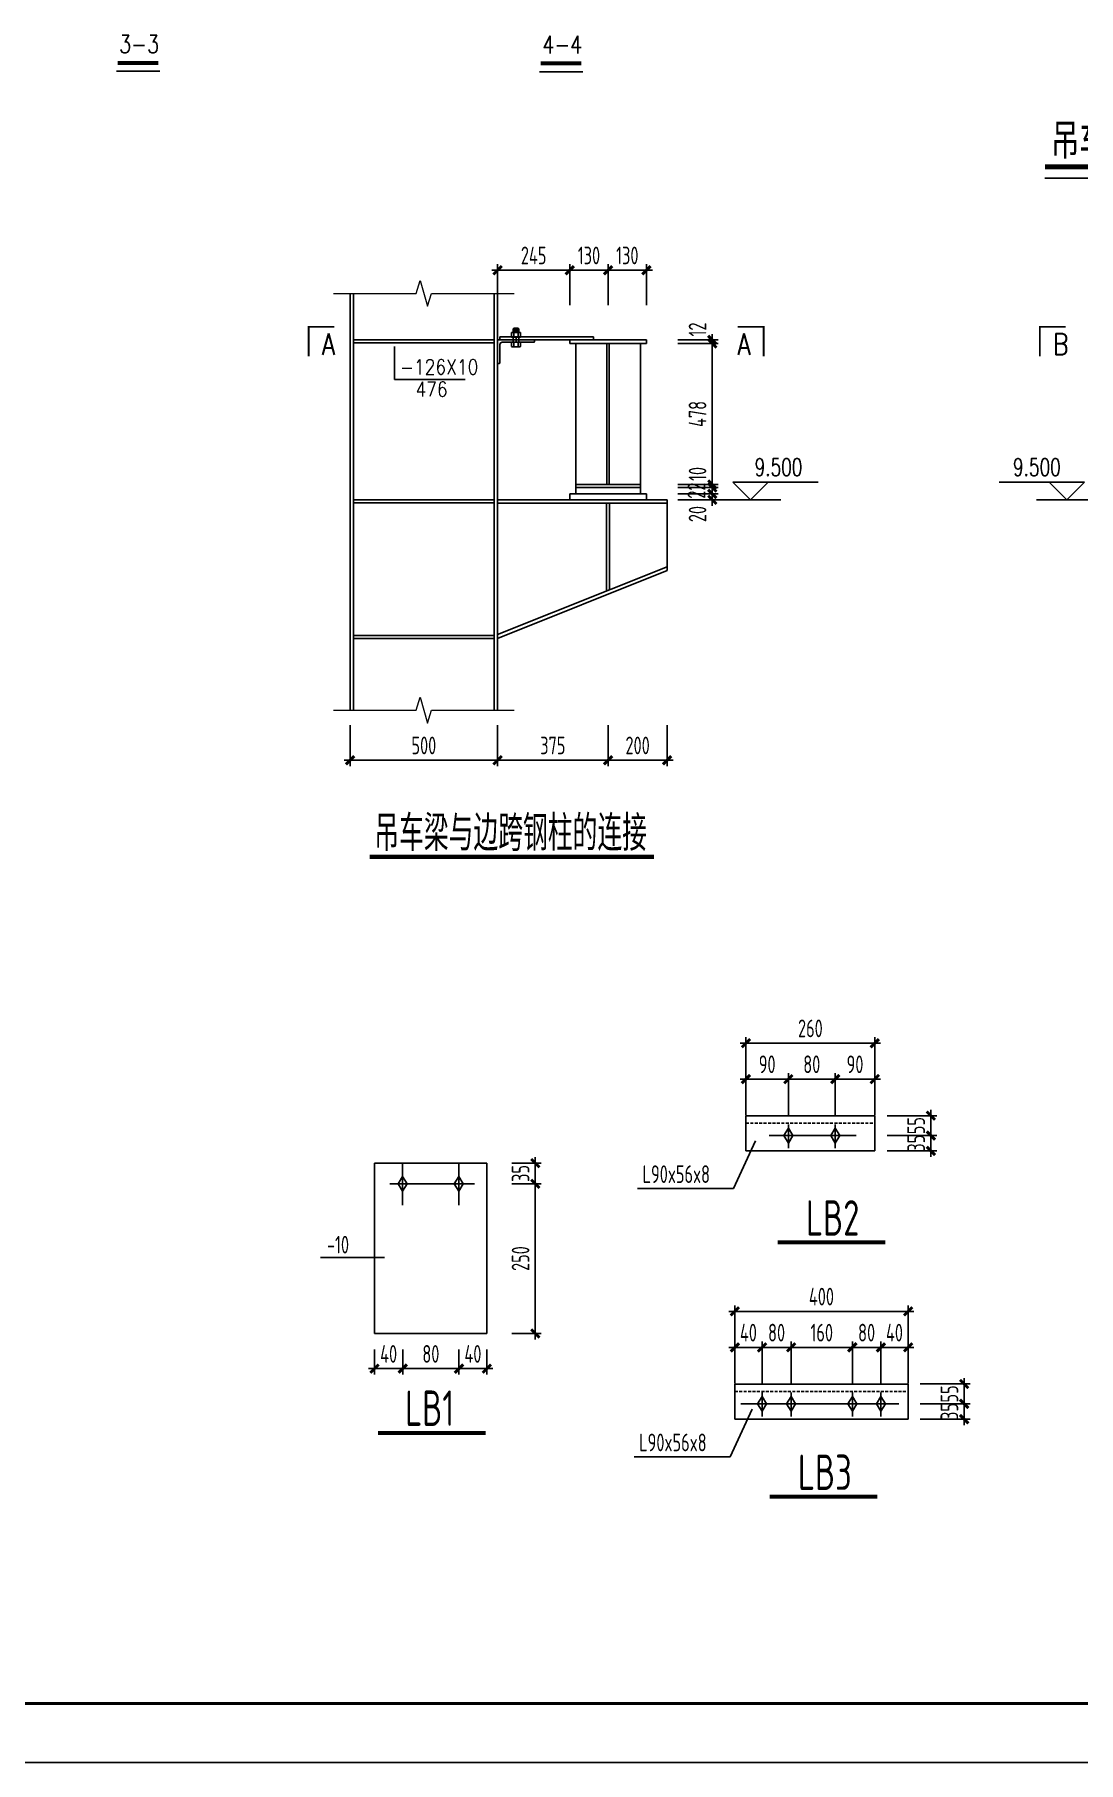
# Model space of a CAD drawing. Extents: x -1389621 to 57380, y -92505 to 283644.
# Drawn here: x -303684 to -285983, y -5907 to 23394 of the extents above; entities that cross this region are included whole.
import ezdxf
from ezdxf.enums import TextEntityAlignment as Align

# ---------------------------------------------------------------- set-up
doc = ezdxf.new("R2010")
doc.units = 0
doc.header["$LTSCALE"] = 100
doc.header["$MEASUREMENT"] = 0
doc.linetypes.add('CENTER', pattern=[50.8, 31.75, -6.35, 6.35, -6.35])
doc.linetypes.add('DASHED', pattern=[0.75, 0.5, -0.25])
doc.layers.get('0').update_dxf_attribs({"linetype": 'CONTINUOUS'})
doc.layers.get('Defpoints').update_dxf_attribs({"linetype": 'CONTINUOUS'})
for name, color, linetype in [('10', 7, 'CONTINUOUS'), ('20', 2, 'CONTINUOUS'), ('AXIS', 3, 'CONTINUOUS'), ('BORDER', 7, 'CONTINUOUS'), ('C', 6, 'CENTER'), ('D', 2, 'CONTINUOUS'), ('DIM', 3, 'CONTINUOUS'), ('DIM_ELEV', 3, 'CONTINUOUS'), ('DIM_SYMB', 3, 'CONTINUOUS'), ('G', 1, 'CONTINUOUS'), ('L', 7, 'CONTINUOUS'), ('M_Prof', 2, 'CONTINUOUS'), ('TC', 151, 'CONTINUOUS'), ('钢板标注', 253, 'CONTINUOUS')]:
    doc.layers.add(name, color=color, linetype=linetype)
doc.layers.add('PUB_TEXT', color=7, linetype='CONTINUOUS', lineweight=15)
doc.layers.add('THIN', color=7, linetype='CONTINUOUS', lineweight=0)
doc.styles.add('_HZTXT', font='txt.shx', dxfattribs={"width": 0.7, "bigfont": 'HZTXT.shx'})
doc.styles.add('_TCH_DIM', font='SIMPLEX', dxfattribs={"bigfont": 'GBCBIG'})
doc.styles.add('DIM_FONT', font='SIMPLEX', dxfattribs={"width": 0.7, "bigfont": 'GBCBIG'})
doc.styles.add('HZJ', font='simplex.shx', dxfattribs={"width": 0.7, "bigfont": 'fjktxt.shx'})
doc.styles.get("Standard").update_dxf_attribs({"font": 'txt', "height": 3, "bigfont": 'hztxt'})
doc.styles.add('TSSD_Dimension', font='tssdeng.shx', dxfattribs={"width": 0.7, "bigfont": 'hztxt.shx'})
doc.styles.add('TSSD_REIN', font='Tssdeng.shx', dxfattribs={"width": 0.7, "bigfont": 'hztxt.shx'})
doc.dimstyles.new('TSSD_100_100', dxfattribs={"dimtxt": 300, "dimasz": 100, "dimexe": 100, "dimexo": 250, "dimgap": 100, "dimtad": 1, "dimdec": 0, "dimzin": 0, "dimdsep": 46, "dimtxsty": 'TSSD_Dimension', "dimblk": 'ARCHTICK', "dimblk1": 'ARCHTICK', "dimblk2": 'ARCHTICK', "dimcen": 0, "dimdle": 100, "dimclrt": 7, "dimadec": 0, "dimazin": 0, "dimtfac": 1, "dimtdec": 0, "dimtix": 1, "dimtmove": 2, "dimatfit": 3, "dimfxl": 0, "dimtolj": 1, "dimtzin": 0, "dimarcsym": 0})

# ---------------------------------------------------------------- blocks, each defined once
blk = doc.blocks.new('_ArchTick')
at = {"color": 0, "linetype": 'ByBlock'}
blk.add_lwpolyline([(-0.71, -0.71, 0.5, 0.5, 0), (0.71, 0.71, 0.5, 0.5, 0)], format="xyseb", dxfattribs=at)
blk = doc.blocks.new('*D2345')
at = {"layer": 'Defpoints', "color": 0, "ltscale": 100}
for p in [(-298333, 11935), (-295833, 11935), (-295833, 11089)]:
    blk.add_point(p, dxfattribs=at)
at = {"layer": 'DIM', "color": 0, "lineweight": -2, "ltscale": 100}
for p, q in [((-298333, 11685), (-298333, 10989)), ((-295833, 11685), (-295833, 10989)), ((-298433, 11089), (-295733, 11089))]:
    blk.add_line(p, q, dxfattribs=at)
at = {"layer": 'DIM', "color": 0, "lineweight": -2, "ltscale": 100, "xscale": 100, "yscale": 100, "zscale": 100, "rotation": 180}
blk.add_blockref('_ArchTick', (-298333, 11089), dxfattribs=at)
at = {"layer": 'DIM', "color": 0, "lineweight": -2, "ltscale": 100, "xscale": 100, "yscale": 100, "zscale": 100}
blk.add_blockref('_ArchTick', (-295833, 11089), dxfattribs=at)
at = {"layer": 'DIM', "color": 7, "ltscale": 100, "insert": (-297083, 11339), "char_height": 300, "attachment_point": 5, "style": 'TSSD_Dimension'}
blk.add_mtext('\\A1;500', dxfattribs=at)
blk = doc.blocks.new('*D2346')
at = {"layer": 'Defpoints', "color": 0, "ltscale": 100}
for p in [(-293958, 11935), (-292958, 11935), (-292958, 11089)]:
    blk.add_point(p, dxfattribs=at)
at = {"layer": 'DIM', "color": 0, "lineweight": -2, "ltscale": 100}
for p, q in [((-293958, 11685), (-293958, 10989)), ((-292958, 11685), (-292958, 10989)), ((-294058, 11089), (-292858, 11089))]:
    blk.add_line(p, q, dxfattribs=at)
at = {"layer": 'DIM', "color": 0, "lineweight": -2, "ltscale": 100, "xscale": 100, "yscale": 100, "zscale": 100, "rotation": 180}
blk.add_blockref('_ArchTick', (-293958, 11089), dxfattribs=at)
at = {"layer": 'DIM', "color": 0, "lineweight": -2, "ltscale": 100, "xscale": 100, "yscale": 100, "zscale": 100}
blk.add_blockref('_ArchTick', (-292958, 11089), dxfattribs=at)
at = {"layer": 'DIM', "color": 7, "ltscale": 100, "insert": (-293458, 11339), "char_height": 300, "attachment_point": 5, "style": 'TSSD_Dimension'}
blk.add_mtext('\\A1;200', dxfattribs=at)
blk = doc.blocks.new('*D2347')
at = {"layer": 'Defpoints', "color": 0, "ltscale": 100}
for p in [(-295833, 11935), (-293958, 11935), (-293958, 11089)]:
    blk.add_point(p, dxfattribs=at)
at = {"layer": 'DIM', "color": 0, "lineweight": -2, "ltscale": 100}
for p, q in [((-295833, 11685), (-295833, 10989)), ((-293958, 11685), (-293958, 10989)), ((-295933, 11089), (-293858, 11089))]:
    blk.add_line(p, q, dxfattribs=at)
at = {"layer": 'DIM', "color": 0, "lineweight": -2, "ltscale": 100, "xscale": 100, "yscale": 100, "zscale": 100, "rotation": 180}
blk.add_blockref('_ArchTick', (-295833, 11089), dxfattribs=at)
at = {"layer": 'DIM', "color": 0, "lineweight": -2, "ltscale": 100, "xscale": 100, "yscale": 100, "zscale": 100}
blk.add_blockref('_ArchTick', (-293958, 11089), dxfattribs=at)
at = {"layer": 'DIM', "color": 7, "ltscale": 100, "insert": (-294896, 11339), "char_height": 300, "attachment_point": 5, "style": 'TSSD_Dimension'}
blk.add_mtext('\\A1;375', dxfattribs=at)
blk = doc.blocks.new('A$C14090232')
for p, q in [((8, 316), (0, 309)), ((0, 309), (0, 241)), ((144, 316), (8, 316)), ((38, 316), (38, 241)), ((113, 316), (113, 241)), ((144, 316), (151, 309)), ((151, 309), (151, 241)), ((151, 241), (0, 241)), ((151, 151), (0, 151)), ((0, 151), (0, 75)), ((151, 75), (0, 75)), ((28, 241), (28, 151)), ((28, 75), (28, 14)), ((28, 14), (42, 0)), ((38, 75), (38, 151)), ((108, 0), (122, 14)), ((113, 75), (113, 151)), ((122, 241), (122, 151)), ((122, 75), (122, 14)), ((151, 151), (151, 75)), ((108, 0), (42, 0))]:
    blk.add_line(p, q)
for centre, start, end in [((33, 311), 1.7003, 89.2698), ((43, 311), 90.7302, 178.2997), ((108, 311), 1.7003, 89.2698), ((118, 311), 90.7302, 178.2997), ((33, 80), 270.7302, 358.2997), ((43, 80), 181.7003, 269.2698), ((108, 80), 270.7302, 358.2997), ((118, 80), 181.7003, 269.2698)]:
    blk.add_arc(centre, 4.97, start, end)
at = {"layer": 'C'}
blk.add_line((75, 241), (75, 151), dxfattribs=at)
at = {"layer": 'D'}
for p, q in [((122, 71), (28, 71)), ((122, 61), (28, 61)), ((122, 52), (28, 52)), ((122, 42), (28, 42)), ((122, 33), (28, 33)), ((122, 24), (28, 24)), ((122, 14), (28, 14))]:
    blk.add_line(p, q, dxfattribs=at)
blk = doc.blocks.new('*D2352')
at = {"layer": 'Defpoints', "color": 0, "ltscale": 100}
for p in [(-293308, 19398), (-293958, 18555), (-293308, 18555)]:
    blk.add_point(p, dxfattribs=at)
at = {"layer": 'DIM', "color": 0, "lineweight": -2, "ltscale": 100}
for p, q in [((-294058, 19398), (-293208, 19398)), ((-293958, 18805), (-293958, 19498)), ((-293308, 18805), (-293308, 19498))]:
    blk.add_line(p, q, dxfattribs=at)
at = {"layer": 'DIM', "color": 0, "lineweight": -2, "ltscale": 100, "xscale": 100, "yscale": 100, "zscale": 100, "rotation": 180}
blk.add_blockref('_ArchTick', (-293958, 19398), dxfattribs=at)
at = {"layer": 'DIM', "color": 0, "lineweight": -2, "ltscale": 100, "xscale": 100, "yscale": 100, "zscale": 100}
blk.add_blockref('_ArchTick', (-293308, 19398), dxfattribs=at)
at = {"layer": 'DIM', "color": 7, "ltscale": 100, "insert": (-293633, 19648), "char_height": 300, "attachment_point": 5, "style": 'TSSD_Dimension'}
blk.add_mtext('\\A1;130', dxfattribs=at)
blk = doc.blocks.new('*D2353')
at = {"layer": 'Defpoints', "color": 0, "ltscale": 100}
for p in [(-293958, 19398), (-294608, 18555), (-293958, 18555)]:
    blk.add_point(p, dxfattribs=at)
at = {"layer": 'DIM', "color": 0, "lineweight": -2, "ltscale": 100}
for p, q in [((-294708, 19398), (-293858, 19398)), ((-294608, 18805), (-294608, 19498)), ((-293958, 18805), (-293958, 19498))]:
    blk.add_line(p, q, dxfattribs=at)
at = {"layer": 'DIM', "color": 0, "lineweight": -2, "ltscale": 100, "xscale": 100, "yscale": 100, "zscale": 100, "rotation": 180}
blk.add_blockref('_ArchTick', (-294608, 19398), dxfattribs=at)
at = {"layer": 'DIM', "color": 0, "lineweight": -2, "ltscale": 100, "xscale": 100, "yscale": 100, "zscale": 100}
blk.add_blockref('_ArchTick', (-293958, 19398), dxfattribs=at)
at = {"layer": 'DIM', "color": 7, "ltscale": 100, "insert": (-294283, 19648), "char_height": 300, "attachment_point": 5, "style": 'TSSD_Dimension'}
blk.add_mtext('\\A1;130', dxfattribs=at)
blk = doc.blocks.new('*D2354')
at = {"layer": 'Defpoints', "color": 0, "ltscale": 100}
for p in [(-294608, 19398), (-295833, 18555), (-294608, 18555)]:
    blk.add_point(p, dxfattribs=at)
at = {"layer": 'DIM', "color": 0, "lineweight": -2, "ltscale": 100}
for p, q in [((-295933, 19398), (-294508, 19398)), ((-295833, 18805), (-295833, 19498)), ((-294608, 18805), (-294608, 19498))]:
    blk.add_line(p, q, dxfattribs=at)
at = {"layer": 'DIM', "color": 0, "lineweight": -2, "ltscale": 100, "xscale": 100, "yscale": 100, "zscale": 100, "rotation": 180}
blk.add_blockref('_ArchTick', (-295833, 19398), dxfattribs=at)
at = {"layer": 'DIM', "color": 0, "lineweight": -2, "ltscale": 100, "xscale": 100, "yscale": 100, "zscale": 100}
blk.add_blockref('_ArchTick', (-294608, 19398), dxfattribs=at)
at = {"layer": 'DIM', "color": 7, "ltscale": 100, "insert": (-295221, 19648), "char_height": 300, "attachment_point": 5, "style": 'TSSD_Dimension'}
blk.add_mtext('\\A1;245', dxfattribs=at)
blk = doc.blocks.new('*D2355')
at = {"layer": 'Defpoints', "color": 0, "ltscale": 100}
for p in [(-293029, 18215), (-293029, 18155), (-292192, 18155)]:
    blk.add_point(p, dxfattribs=at)
at = {"layer": 'DIM', "color": 0, "lineweight": -2, "ltscale": 100}
for p, q in [((-292779, 18215), (-292092, 18215)), ((-292192, 18215), (-292192, 18315)), ((-292192, 18215), (-292192, 18155)), ((-292779, 18155), (-292092, 18155)), ((-292192, 18155), (-292192, 18055))]:
    blk.add_line(p, q, dxfattribs=at)
at = {"layer": 'DIM', "color": 0, "lineweight": -2, "ltscale": 100, "xscale": 100, "yscale": 100, "zscale": 100}
for p, rotation in [((-292192, 18215), 270), ((-292192, 18155), 90)]:
    blk.add_blockref('_ArchTick', p, dxfattribs=dict(at, rotation=rotation))
at = {"layer": 'DIM', "color": 7, "ltscale": 100, "insert": (-292442, 18393), "char_height": 300, "attachment_point": 5, "rotation": 90, "style": 'TSSD_Dimension'}
blk.add_mtext('\\A1;12', dxfattribs=at)
blk = doc.blocks.new('*D2356')
at = {"layer": 'Defpoints', "color": 0, "ltscale": 100}
for p in [(-293029, 18155), (-293029, 15765), (-292192, 15765)]:
    blk.add_point(p, dxfattribs=at)
at = {"layer": 'DIM', "color": 0, "lineweight": -2, "ltscale": 100}
for p, q in [((-292192, 18255), (-292192, 15665)), ((-292779, 18155), (-292092, 18155)), ((-292779, 15765), (-292092, 15765))]:
    blk.add_line(p, q, dxfattribs=at)
at = {"layer": 'DIM', "color": 0, "lineweight": -2, "ltscale": 100, "xscale": 100, "yscale": 100, "zscale": 100}
for p, rotation in [((-292192, 18155), 90), ((-292192, 15765), 270)]:
    blk.add_blockref('_ArchTick', p, dxfattribs=dict(at, rotation=rotation))
at = {"layer": 'DIM', "color": 7, "ltscale": 100, "insert": (-292442, 16960), "char_height": 300, "attachment_point": 5, "rotation": 90, "style": 'TSSD_Dimension'}
blk.add_mtext('\\A1;478', dxfattribs=at)
blk = doc.blocks.new('*D2357')
at = {"layer": 'Defpoints', "color": 0, "ltscale": 100}
for p in [(-293029, 15765), (-293029, 15715), (-292192, 15715)]:
    blk.add_point(p, dxfattribs=at)
at = {"layer": 'DIM', "color": 0, "lineweight": -2, "ltscale": 100}
for p, q in [((-292192, 15765), (-292192, 15865)), ((-292779, 15765), (-292092, 15765)), ((-292779, 15715), (-292092, 15715)), ((-292192, 15765), (-292192, 15715)), ((-292192, 15715), (-292192, 15615))]:
    blk.add_line(p, q, dxfattribs=at)
at = {"layer": 'DIM', "color": 0, "lineweight": -2, "ltscale": 100, "xscale": 100, "yscale": 100, "zscale": 100}
for p, rotation in [((-292192, 15765), 270), ((-292192, 15715), 90)]:
    blk.add_blockref('_ArchTick', p, dxfattribs=dict(at, rotation=rotation))
at = {"layer": 'DIM', "color": 7, "ltscale": 100, "insert": (-292442, 15943), "char_height": 300, "attachment_point": 5, "rotation": 90, "style": 'TSSD_Dimension'}
blk.add_mtext('\\A1;10', dxfattribs=at)
blk = doc.blocks.new('*D2358')
at = {"layer": 'Defpoints', "color": 0, "ltscale": 100}
for p in [(-293029, 15715), (-293029, 15605), (-292192, 15605)]:
    blk.add_point(p, dxfattribs=at)
at = {"layer": 'DIM', "color": 0, "lineweight": -2, "ltscale": 100}
for p, q in [((-292779, 15715), (-292092, 15715)), ((-292779, 15605), (-292092, 15605)), ((-292192, 15715), (-292192, 15815)), ((-292192, 15715), (-292192, 15605)), ((-292192, 15605), (-292192, 15505))]:
    blk.add_line(p, q, dxfattribs=at)
at = {"layer": 'DIM', "color": 0, "lineweight": -2, "ltscale": 100, "xscale": 100, "yscale": 100, "zscale": 100}
for p, rotation in [((-292192, 15715), 270), ((-292192, 15605), 90)]:
    blk.add_blockref('_ArchTick', p, dxfattribs=dict(at, rotation=rotation))
at = {"layer": 'DIM', "color": 7, "ltscale": 100, "insert": (-292460, 15660), "char_height": 300, "attachment_point": 5, "rotation": 90, "style": 'TSSD_Dimension'}
blk.add_mtext('\\A1;22', dxfattribs=at)
blk = doc.blocks.new('*D2359')
at = {"layer": 'Defpoints', "color": 0, "ltscale": 100}
for p in [(-293029, 15605), (-293029, 15505), (-292192, 15505)]:
    blk.add_point(p, dxfattribs=at)
at = {"layer": 'DIM', "color": 0, "lineweight": -2, "ltscale": 100}
for p, q in [((-292779, 15605), (-292092, 15605)), ((-292192, 15605), (-292192, 15705)), ((-292192, 15605), (-292192, 15505)), ((-292779, 15505), (-292092, 15505)), ((-292192, 15505), (-292192, 15405))]:
    blk.add_line(p, q, dxfattribs=at)
at = {"layer": 'DIM', "color": 0, "lineweight": -2, "ltscale": 100, "xscale": 100, "yscale": 100, "zscale": 100}
for p, rotation in [((-292192, 15605), 270), ((-292192, 15505), 90)]:
    blk.add_blockref('_ArchTick', p, dxfattribs=dict(at, rotation=rotation))
at = {"layer": 'DIM', "color": 7, "ltscale": 100, "insert": (-292442, 15263), "char_height": 300, "attachment_point": 5, "rotation": 90, "style": 'TSSD_Dimension'}
blk.add_mtext('\\A1;20', dxfattribs=at)
blk = doc.blocks.new('*D2742')
at = {"layer": 'Defpoints', "color": 0}
for p in [(-296487, 1344), (-296015, 1344), (-296015, 771)]:
    blk.add_point(p, dxfattribs=at)
at = {"layer": 'DIM', "color": 0, "lineweight": -2}
for p, q in [((-296487, 1094), (-296487, 671)), ((-296015, 1094), (-296015, 671)), ((-296487, 771), (-296587, 771)), ((-296487, 771), (-296015, 771)), ((-296015, 771), (-295915, 771))]:
    blk.add_line(p, q, dxfattribs=at)
at = {"layer": 'DIM', "color": 0, "lineweight": -2, "xscale": 100.05, "yscale": 100.05, "zscale": 100.05}
blk.add_blockref('_ArchTick', (-296487, 771), dxfattribs=at)
at = {"layer": 'DIM', "color": 0, "lineweight": -2, "xscale": 100.05, "yscale": 100.05, "zscale": 100.05, "rotation": 180}
blk.add_blockref('_ArchTick', (-296015, 771), dxfattribs=at)
at = {"layer": 'DIM', "color": 7, "insert": (-296251, 1021), "char_height": 300.1, "attachment_point": 5, "style": 'TSSD_Dimension'}
blk.add_mtext('\\A1;40', dxfattribs=at)
blk = doc.blocks.new('*D2743')
at = {"layer": 'Defpoints', "color": 0}
for p in [(-297441, 1344), (-296487, 1344), (-296487, 771)]:
    blk.add_point(p, dxfattribs=at)
at = {"layer": 'DIM', "color": 0, "lineweight": -2}
for p, q in [((-297441, 1094), (-297441, 671)), ((-296487, 1094), (-296487, 671)), ((-297541, 771), (-296387, 771))]:
    blk.add_line(p, q, dxfattribs=at)
at = {"layer": 'DIM', "color": 0, "lineweight": -2, "xscale": 100.05, "yscale": 100.05, "zscale": 100.05, "rotation": 180}
blk.add_blockref('_ArchTick', (-297441, 771), dxfattribs=at)
at = {"layer": 'DIM', "color": 0, "lineweight": -2, "xscale": 100.05, "yscale": 100.05, "zscale": 100.05}
blk.add_blockref('_ArchTick', (-296487, 771), dxfattribs=at)
at = {"layer": 'DIM', "color": 7, "insert": (-296964, 1021), "char_height": 300.1, "attachment_point": 5, "style": 'TSSD_Dimension'}
blk.add_mtext('\\A1;80', dxfattribs=at)
blk = doc.blocks.new('*D2744')
at = {"layer": 'Defpoints', "color": 0}
for p in [(-297919, 1344), (-297441, 1344), (-297441, 771)]:
    blk.add_point(p, dxfattribs=at)
at = {"layer": 'DIM', "color": 0, "lineweight": -2}
for p, q in [((-297919, 1094), (-297919, 671)), ((-297441, 1094), (-297441, 671)), ((-298019, 771), (-297341, 771))]:
    blk.add_line(p, q, dxfattribs=at)
at = {"layer": 'DIM', "color": 0, "lineweight": -2, "xscale": 100.05, "yscale": 100.05, "zscale": 100.05, "rotation": 180}
blk.add_blockref('_ArchTick', (-297919, 771), dxfattribs=at)
at = {"layer": 'DIM', "color": 0, "lineweight": -2, "xscale": 100.05, "yscale": 100.05, "zscale": 100.05}
blk.add_blockref('_ArchTick', (-297441, 771), dxfattribs=at)
at = {"layer": 'DIM', "color": 7, "insert": (-297680, 1021), "char_height": 300.1, "attachment_point": 5, "style": 'TSSD_Dimension'}
blk.add_mtext('\\A1;40', dxfattribs=at)
blk = doc.blocks.new('*D2745')
at = {"layer": 'Defpoints', "color": 0}
for p in [(-295843, 3905), (-295843, 1368), (-295193, 1368)]:
    blk.add_point(p, dxfattribs=at)
at = {"layer": 'DIM', "color": 0, "lineweight": -2}
for p, q in [((-295593, 3905), (-295093, 3905)), ((-295193, 4005), (-295193, 1268)), ((-295593, 1368), (-295093, 1368))]:
    blk.add_line(p, q, dxfattribs=at)
at = {"layer": 'DIM', "color": 0, "lineweight": -2, "xscale": 100.05, "yscale": 100.05, "zscale": 100.05}
for p, rotation in [((-295193, 3905), 90), ((-295193, 1368), 270)]:
    blk.add_blockref('_ArchTick', p, dxfattribs=dict(at, rotation=rotation))
at = {"layer": 'DIM', "color": 7, "insert": (-295443, 2637), "char_height": 300.1, "attachment_point": 5, "rotation": 90, "style": 'TSSD_Dimension'}
blk.add_mtext('\\A1;250', dxfattribs=at)
blk = doc.blocks.new('*D2747')
at = {"layer": 'Defpoints', "color": 0}
for p in [(-295843, 4256), (-295843, 3905), (-295193, 3905)]:
    blk.add_point(p, dxfattribs=at)
at = {"layer": 'DIM', "color": 0, "lineweight": -2}
for p, q in [((-295593, 4256), (-295093, 4256)), ((-295193, 4256), (-295193, 4356)), ((-295193, 4256), (-295193, 3905)), ((-295593, 3905), (-295093, 3905)), ((-295193, 3905), (-295193, 3805))]:
    blk.add_line(p, q, dxfattribs=at)
at = {"layer": 'DIM', "color": 0, "lineweight": -2, "xscale": 100.05, "yscale": 100.05, "zscale": 100.05}
for p, rotation in [((-295193, 4256), 270), ((-295193, 3905), 90)]:
    blk.add_blockref('_ArchTick', p, dxfattribs=dict(at, rotation=rotation))
at = {"layer": 'DIM', "color": 7, "insert": (-295443, 4081), "char_height": 300.1, "attachment_point": 5, "rotation": 90, "style": 'TSSD_Dimension'}
blk.add_mtext('\\A1;35', dxfattribs=at)
blk = doc.blocks.new('*D2769')
at = {"layer": 'Defpoints', "color": 0}
for p in [(-291348, 1132), (-291809, 270), (-291348, 270)]:
    blk.add_point(p, dxfattribs=at)
at = {"layer": 'DIM', "color": 0, "lineweight": -2}
for p, q in [((-291809, 520), (-291809, 1232)), ((-291348, 520), (-291348, 1232)), ((-291809, 1132), (-291909, 1132)), ((-291809, 1132), (-291348, 1132)), ((-291348, 1132), (-291248, 1132))]:
    blk.add_line(p, q, dxfattribs=at)
at = {"layer": 'DIM', "color": 0, "lineweight": -2, "xscale": 100.05, "yscale": 100.05, "zscale": 100.05}
blk.add_blockref('_ArchTick', (-291809, 1132), dxfattribs=at)
at = {"layer": 'DIM', "color": 0, "lineweight": -2, "xscale": 100.05, "yscale": 100.05, "zscale": 100.05, "rotation": 180}
blk.add_blockref('_ArchTick', (-291348, 1132), dxfattribs=at)
at = {"layer": 'DIM', "color": 7, "insert": (-291579, 1382), "char_height": 300.1, "attachment_point": 5, "style": 'TSSD_Dimension'}
blk.add_mtext('\\A1;40', dxfattribs=at)
blk = doc.blocks.new('*D2770')
at = {"layer": 'Defpoints', "color": 0}
for p in [(-288872, 1743), (-291809, 882), (-288872, 882)]:
    blk.add_point(p, dxfattribs=at)
at = {"layer": 'DIM', "color": 0, "lineweight": -2}
for p, q in [((-291809, 1132), (-291809, 1843)), ((-288872, 1132), (-288872, 1843)), ((-291909, 1743), (-288772, 1743))]:
    blk.add_line(p, q, dxfattribs=at)
at = {"layer": 'DIM', "color": 0, "lineweight": -2, "xscale": 100.05, "yscale": 100.05, "zscale": 100.05, "rotation": 180}
blk.add_blockref('_ArchTick', (-291809, 1743), dxfattribs=at)
at = {"layer": 'DIM', "color": 0, "lineweight": -2, "xscale": 100.05, "yscale": 100.05, "zscale": 100.05}
blk.add_blockref('_ArchTick', (-288872, 1743), dxfattribs=at)
at = {"layer": 'DIM', "color": 7, "insert": (-290341, 1993), "char_height": 300.1, "attachment_point": 5, "style": 'TSSD_Dimension'}
blk.add_mtext('\\A1;400', dxfattribs=at)
blk = doc.blocks.new('*D2771')
at = {"layer": 'Defpoints', "color": 0}
for p in [(-290855, 1132), (-291348, 270), (-290855, 270)]:
    blk.add_point(p, dxfattribs=at)
at = {"layer": 'DIM', "color": 0, "lineweight": -2}
for p, q in [((-291348, 520), (-291348, 1232)), ((-290855, 520), (-290855, 1232)), ((-291448, 1132), (-290755, 1132))]:
    blk.add_line(p, q, dxfattribs=at)
at = {"layer": 'DIM', "color": 0, "lineweight": -2, "xscale": 100.05, "yscale": 100.05, "zscale": 100.05, "rotation": 180}
blk.add_blockref('_ArchTick', (-291348, 1132), dxfattribs=at)
at = {"layer": 'DIM', "color": 0, "lineweight": -2, "xscale": 100.05, "yscale": 100.05, "zscale": 100.05}
blk.add_blockref('_ArchTick', (-290855, 1132), dxfattribs=at)
at = {"layer": 'DIM', "color": 7, "insert": (-291102, 1382), "char_height": 300.1, "attachment_point": 5, "style": 'TSSD_Dimension'}
blk.add_mtext('\\A1;80', dxfattribs=at)
blk = doc.blocks.new('*D2772')
at = {"layer": 'Defpoints', "color": 0}
for p in [(-289817, 1132), (-290855, 270), (-289817, 270)]:
    blk.add_point(p, dxfattribs=at)
at = {"layer": 'DIM', "color": 0, "lineweight": -2}
for p, q in [((-290855, 520), (-290855, 1232)), ((-289817, 520), (-289817, 1232)), ((-290955, 1132), (-289717, 1132))]:
    blk.add_line(p, q, dxfattribs=at)
at = {"layer": 'DIM', "color": 0, "lineweight": -2, "xscale": 100.05, "yscale": 100.05, "zscale": 100.05, "rotation": 180}
blk.add_blockref('_ArchTick', (-290855, 1132), dxfattribs=at)
at = {"layer": 'DIM', "color": 0, "lineweight": -2, "xscale": 100.05, "yscale": 100.05, "zscale": 100.05}
blk.add_blockref('_ArchTick', (-289817, 1132), dxfattribs=at)
at = {"layer": 'DIM', "color": 7, "insert": (-290336, 1382), "char_height": 300.1, "attachment_point": 5, "style": 'TSSD_Dimension'}
blk.add_mtext('\\A1;160', dxfattribs=at)
blk = doc.blocks.new('*D2773')
at = {"layer": 'Defpoints', "color": 0}
for p in [(-289333, 1132), (-289817, 270), (-289333, 270)]:
    blk.add_point(p, dxfattribs=at)
at = {"layer": 'DIM', "color": 0, "lineweight": -2}
for p, q in [((-289817, 520), (-289817, 1232)), ((-289333, 520), (-289333, 1232)), ((-289917, 1132), (-289233, 1132))]:
    blk.add_line(p, q, dxfattribs=at)
at = {"layer": 'DIM', "color": 0, "lineweight": -2, "xscale": 100.05, "yscale": 100.05, "zscale": 100.05, "rotation": 180}
blk.add_blockref('_ArchTick', (-289817, 1132), dxfattribs=at)
at = {"layer": 'DIM', "color": 0, "lineweight": -2, "xscale": 100.05, "yscale": 100.05, "zscale": 100.05}
blk.add_blockref('_ArchTick', (-289333, 1132), dxfattribs=at)
at = {"layer": 'DIM', "color": 7, "insert": (-289575, 1382), "char_height": 300.1, "attachment_point": 5, "style": 'TSSD_Dimension'}
blk.add_mtext('\\A1;80', dxfattribs=at)
blk = doc.blocks.new('*D2774')
at = {"layer": 'Defpoints', "color": 0}
for p in [(-288872, 1132), (-289333, 270), (-288872, 270)]:
    blk.add_point(p, dxfattribs=at)
at = {"layer": 'DIM', "color": 0, "lineweight": -2}
for p, q in [((-289333, 520), (-289333, 1232)), ((-288872, 520), (-288872, 1232)), ((-289333, 1132), (-289433, 1132)), ((-289333, 1132), (-288872, 1132)), ((-288872, 1132), (-288772, 1132))]:
    blk.add_line(p, q, dxfattribs=at)
at = {"layer": 'DIM', "color": 0, "lineweight": -2, "xscale": 100.05, "yscale": 100.05, "zscale": 100.05}
blk.add_blockref('_ArchTick', (-289333, 1132), dxfattribs=at)
at = {"layer": 'DIM', "color": 0, "lineweight": -2, "xscale": 100.05, "yscale": 100.05, "zscale": 100.05, "rotation": 180}
blk.add_blockref('_ArchTick', (-288872, 1132), dxfattribs=at)
at = {"layer": 'DIM', "color": 7, "insert": (-289103, 1382), "char_height": 300.1, "attachment_point": 5, "style": 'TSSD_Dimension'}
blk.add_mtext('\\A1;40', dxfattribs=at)
blk = doc.blocks.new('*D2775')
at = {"layer": 'Defpoints', "color": 0}
for p in [(-288915, 511), (-288915, 174), (-287921, 174)]:
    blk.add_point(p, dxfattribs=at)
at = {"layer": 'DIM', "color": 0, "lineweight": -2}
for p, q in [((-287921, 511), (-287921, 611)), ((-288665, 511), (-287821, 511)), ((-287921, 511), (-287921, 174)), ((-288665, 174), (-287821, 174)), ((-287921, 174), (-287921, 74))]:
    blk.add_line(p, q, dxfattribs=at)
at = {"layer": 'DIM', "color": 0, "lineweight": -2, "xscale": 100.05, "yscale": 100.05, "zscale": 100.05}
for p, rotation in [((-287921, 511), 270), ((-287921, 174), 90)]:
    blk.add_blockref('_ArchTick', p, dxfattribs=dict(at, rotation=rotation))
at = {"layer": 'DIM', "color": 7, "insert": (-288172, 342), "char_height": 300.1, "attachment_point": 5, "rotation": 90, "style": 'TSSD_Dimension'}
blk.add_mtext('\\A1;55', dxfattribs=at)
blk = doc.blocks.new('*D2776')
at = {"layer": 'Defpoints', "color": 0}
for p in [(-288915, 174), (-288915, -85), (-287921, -85)]:
    blk.add_point(p, dxfattribs=at)
at = {"layer": 'DIM', "color": 0, "lineweight": -2}
for p, q in [((-288665, 174), (-287821, 174)), ((-287921, 174), (-287921, 274)), ((-287921, 174), (-287921, -85)), ((-288665, -85), (-287821, -85)), ((-287921, -85), (-287921, -185))]:
    blk.add_line(p, q, dxfattribs=at)
at = {"layer": 'DIM', "color": 0, "lineweight": -2, "xscale": 100.05, "yscale": 100.05, "zscale": 100.05}
for p, rotation in [((-287921, 174), 270), ((-287921, -85), 90)]:
    blk.add_blockref('_ArchTick', p, dxfattribs=dict(at, rotation=rotation))
at = {"layer": 'DIM', "color": 7, "insert": (-288172, 44), "char_height": 300.1, "attachment_point": 5, "rotation": 90, "style": 'TSSD_Dimension'}
blk.add_mtext('\\A1;35', dxfattribs=at)
blk = doc.blocks.new('*D2777')
at = {"layer": 'Defpoints', "color": 0}
for p in [(-290902, 5681), (-291621, 4820), (-290902, 4820)]:
    blk.add_point(p, dxfattribs=at)
at = {"layer": 'DIM', "color": 0, "lineweight": -2}
for p, q in [((-291721, 5681), (-290802, 5681)), ((-291621, 5070), (-291621, 5781)), ((-290902, 5070), (-290902, 5781))]:
    blk.add_line(p, q, dxfattribs=at)
at = {"layer": 'DIM', "color": 0, "lineweight": -2, "xscale": 100.05, "yscale": 100.05, "zscale": 100.05, "rotation": 180}
blk.add_blockref('_ArchTick', (-291621, 5681), dxfattribs=at)
at = {"layer": 'DIM', "color": 0, "lineweight": -2, "xscale": 100.05, "yscale": 100.05, "zscale": 100.05}
blk.add_blockref('_ArchTick', (-290902, 5681), dxfattribs=at)
at = {"layer": 'DIM', "color": 7, "insert": (-291262, 5932), "char_height": 300.1, "attachment_point": 5, "style": 'TSSD_Dimension'}
blk.add_mtext('\\A1;90', dxfattribs=at)
blk = doc.blocks.new('*D2778')
at = {"layer": 'Defpoints', "color": 0}
for p in [(-289437, 6290), (-291621, 5429), (-289437, 5429)]:
    blk.add_point(p, dxfattribs=at)
at = {"layer": 'DIM', "color": 0, "lineweight": -2}
for p, q in [((-291721, 6290), (-289337, 6290)), ((-291621, 5679), (-291621, 6391)), ((-289437, 5679), (-289437, 6391))]:
    blk.add_line(p, q, dxfattribs=at)
at = {"layer": 'DIM', "color": 0, "lineweight": -2, "xscale": 100.05, "yscale": 100.05, "zscale": 100.05, "rotation": 180}
blk.add_blockref('_ArchTick', (-291621, 6290), dxfattribs=at)
at = {"layer": 'DIM', "color": 0, "lineweight": -2, "xscale": 100.05, "yscale": 100.05, "zscale": 100.05}
blk.add_blockref('_ArchTick', (-289437, 6290), dxfattribs=at)
at = {"layer": 'DIM', "color": 7, "insert": (-290529, 6541), "char_height": 300.1, "attachment_point": 5, "style": 'TSSD_Dimension'}
blk.add_mtext('\\A1;260', dxfattribs=at)
blk = doc.blocks.new('*D2780')
at = {"layer": 'Defpoints', "color": 0}
for p in [(-289479, 5060), (-289479, 4724), (-288486, 4724)]:
    blk.add_point(p, dxfattribs=at)
at = {"layer": 'DIM', "color": 0, "lineweight": -2}
for p, q in [((-289229, 5060), (-288386, 5060)), ((-288486, 5060), (-288486, 5160)), ((-288486, 5060), (-288486, 4724)), ((-289229, 4724), (-288386, 4724)), ((-288486, 4724), (-288486, 4623))]:
    blk.add_line(p, q, dxfattribs=at)
at = {"layer": 'DIM', "color": 0, "lineweight": -2, "xscale": 100.05, "yscale": 100.05, "zscale": 100.05}
for p, rotation in [((-288486, 5060), 270), ((-288486, 4724), 90)]:
    blk.add_blockref('_ArchTick', p, dxfattribs=dict(at, rotation=rotation))
at = {"layer": 'DIM', "color": 7, "insert": (-288736, 4892), "char_height": 300.1, "attachment_point": 5, "rotation": 90, "style": 'TSSD_Dimension'}
blk.add_mtext('\\A1;55', dxfattribs=at)
blk = doc.blocks.new('*D2781')
at = {"layer": 'Defpoints', "color": 0}
for p in [(-289479, 4724), (-289479, 4464), (-288486, 4464)]:
    blk.add_point(p, dxfattribs=at)
at = {"layer": 'DIM', "color": 0, "lineweight": -2}
for p, q in [((-289229, 4724), (-288386, 4724)), ((-288486, 4724), (-288486, 4824)), ((-288486, 4724), (-288486, 4464)), ((-289229, 4464), (-288386, 4464)), ((-288486, 4464), (-288486, 4364))]:
    blk.add_line(p, q, dxfattribs=at)
at = {"layer": 'DIM', "color": 0, "lineweight": -2, "xscale": 100.05, "yscale": 100.05, "zscale": 100.05}
for p, rotation in [((-288486, 4724), 270), ((-288486, 4464), 90)]:
    blk.add_blockref('_ArchTick', p, dxfattribs=dict(at, rotation=rotation))
at = {"layer": 'DIM', "color": 7, "insert": (-288736, 4594), "char_height": 300.1, "attachment_point": 5, "rotation": 90, "style": 'TSSD_Dimension'}
blk.add_mtext('\\A1;35', dxfattribs=at)
blk = doc.blocks.new('*D2782')
at = {"layer": 'Defpoints', "color": 0}
for p in [(-290107, 5681), (-290902, 4820), (-290107, 4820)]:
    blk.add_point(p, dxfattribs=at)
at = {"layer": 'DIM', "color": 0, "lineweight": -2}
for p, q in [((-291002, 5681), (-290007, 5681)), ((-290902, 5070), (-290902, 5781)), ((-290107, 5070), (-290107, 5781))]:
    blk.add_line(p, q, dxfattribs=at)
at = {"layer": 'DIM', "color": 0, "lineweight": -2, "xscale": 100.05, "yscale": 100.05, "zscale": 100.05, "rotation": 180}
blk.add_blockref('_ArchTick', (-290902, 5681), dxfattribs=at)
at = {"layer": 'DIM', "color": 0, "lineweight": -2, "xscale": 100.05, "yscale": 100.05, "zscale": 100.05}
blk.add_blockref('_ArchTick', (-290107, 5681), dxfattribs=at)
at = {"layer": 'DIM', "color": 7, "insert": (-290505, 5932), "char_height": 300.1, "attachment_point": 5, "style": 'TSSD_Dimension'}
blk.add_mtext('\\A1;80', dxfattribs=at)
blk = doc.blocks.new('*D2783')
at = {"layer": 'Defpoints', "color": 0}
for p in [(-289437, 5681), (-290107, 4820), (-289437, 4820)]:
    blk.add_point(p, dxfattribs=at)
at = {"layer": 'DIM', "color": 0, "lineweight": -2}
for p, q in [((-290207, 5681), (-289337, 5681)), ((-290107, 5070), (-290107, 5781)), ((-289437, 5070), (-289437, 5781))]:
    blk.add_line(p, q, dxfattribs=at)
at = {"layer": 'DIM', "color": 0, "lineweight": -2, "xscale": 100.05, "yscale": 100.05, "zscale": 100.05, "rotation": 180}
blk.add_blockref('_ArchTick', (-290107, 5681), dxfattribs=at)
at = {"layer": 'DIM', "color": 0, "lineweight": -2, "xscale": 100.05, "yscale": 100.05, "zscale": 100.05}
blk.add_blockref('_ArchTick', (-289437, 5681), dxfattribs=at)
at = {"layer": 'DIM', "color": 7, "insert": (-289772, 5932), "char_height": 300.1, "attachment_point": 5, "style": 'TSSD_Dimension'}
blk.add_mtext('\\A1;90', dxfattribs=at)

msp = doc.modelspace()

# ---------------------------------------------------------------- linework, layer by layer
for p, q in [((-289931.594, 5060.376), (-291621.224, 5060.376)), ((-291621.224, 4464.43), (-291621.224, 5060.376)), ((-290840.73, 5060.376), (-289437, 5060.376)), ((-289437, 4464.43), (-289437, 5060.376)), ((-290902.362, 4849.675), (-290978.038, 4723.549)), ((-290978.038, 4723.549), (-290902.362, 4597.423)), ((-290826.687, 4723.549), (-290902.362, 4849.675)), ((-290902.362, 4597.423), (-290826.687, 4723.549)), ((-290106.862, 4849.675), (-290182.537, 4723.549)), ((-290182.537, 4723.549), (-290106.862, 4597.423)), ((-290031.186, 4723.549), (-290106.862, 4849.675)), ((-290106.862, 4723.549), (-290106.862, 4723.549)), ((-290106.862, 4597.423), (-290031.186, 4723.549)), ((-289437, 4464.43), (-291621.224, 4464.43)), ((-290723.081, 4464.43), (-290105.869, 4464.43)), ((-297919.414, 3730.408), (-297919.414, 4256.208)), ((-296967.197, 4256.208), (-297919.414, 4256.208)), ((-296014.98, 4256.208), (-296967.197, 4256.208)), ((-296014.98, 4199.258), (-296014.98, 4256.208)), ((-296014.98, 1367.726), (-296014.98, 4199.258)), ((-297443.305, 4031.568), (-297518.981, 3905.442)), ((-297518.981, 3905.442), (-297443.305, 3779.316)), ((-297367.63, 3905.442), (-297443.305, 4031.568)), ((-297443.305, 3779.316), (-297367.63, 3905.442)), ((-296491.088, 4031.568), (-296566.764, 3905.442)), ((-296566.764, 3905.442), (-296491.088, 3779.316)), ((-296415.412, 3905.442), (-296491.088, 4031.568)), ((-296491.088, 3779.316), (-296415.412, 3905.442)), ((-297919.414, 3730.408), (-297919.414, 1367.726)), ((-297919.414, 1367.726), (-296967.197, 1367.726)), ((-296967.197, 1367.726), (-296014.98, 1367.726)), ((-291809.272, -85.37), (-291809.272, 510.576)), ((-289394.86, 510.576), (-291809.272, 510.576)), ((-291348.382, 299.875), (-291424.058, 173.749)), ((-291272.706, 173.749), (-291348.382, 299.875)), ((-291286.75, 510.576), (-288872.337, 510.576)), ((-290855.223, 299.875), (-290930.898, 173.749)), ((-290779.547, 173.749), (-290855.223, 299.875)), ((-289817.255, 299.875), (-289892.931, 173.749)), ((-289741.58, 173.749), (-289817.255, 299.875)), ((-289333.227, 299.875), (-289408.903, 173.749)), ((-289257.552, 173.749), (-289333.227, 299.875)), ((-288872.337, -85.37), (-288872.337, 510.576)), ((-291424.058, 173.749), (-291348.382, 47.623)), ((-291348.382, 47.623), (-291272.706, 173.749)), ((-290930.898, 173.749), (-290855.223, 47.623)), ((-290855.223, 47.623), (-290779.547, 173.749)), ((-289892.931, 173.749), (-289817.255, 47.623)), ((-289817.255, 173.749), (-289817.255, 173.749)), ((-289817.255, 47.623), (-289741.58, 173.749)), ((-289408.903, 173.749), (-289333.227, 47.623)), ((-289333.227, 47.623), (-289257.552, 173.749)), ((-289333.227, 173.749), (-289333.227, 173.749)), ((-288872.337, -85.37), (-291809.272, -85.37)), ((-290712.911, -85.37), (-289968.699, -85.37))]:
    msp.add_line(p, q)
at = {"linetype": 'DASHED'}
for p, q in [((-291621.224, 4933.281), (-289437, 4933.281)), ((-291809.272, 383.481), (-288872.337, 383.481)), ((-290712.911, -85.37), (-291809.272, -85.37))]:
    msp.add_line(p, q, dxfattribs=at)
at = {"layer": '10', "ltscale": 100}
for p, q in [((-294608.459, 18215.361), (-293308.459, 18215.361)), ((-294608.459, 18215.361), (-294608.459, 18155.361)), ((-293308.459, 18215.361), (-293308.459, 18155.361)), ((-294608.459, 18155.361), (-293308.459, 18155.361)), ((-294508.459, 15605.361), (-294508.459, 18155.361)), ((-293978.459, 15765.361), (-293978.459, 18155.361)), ((-293938.459, 15765.361), (-293938.459, 18155.361)), ((-293408.459, 15605.361), (-293408.459, 18155.361)), ((-294508.459, 15715.361), (-294508.459, 15765.361)), ((-294508.459, 15765.361), (-293408.459, 15765.361)), ((-294508.459, 15715.361), (-293408.459, 15715.361)), ((-294508.459, 15605.361), (-293408.459, 15605.361)), ((-293408.459, 15715.361), (-293408.459, 15765.361))]:
    msp.add_line(p, q, dxfattribs=at)
msp.add_lwpolyline([(-295793.447, 18215.361), (-294208.459, 18215.361), (-294208.459, 18265.361), (-295793.447, 18265.361)], close=True, dxfattribs=at)
at = {"layer": '20'}
for p, q in [((-298333.447, 19005.607), (-298333.447, 11935.027)), ((-298273.447, 19005.607), (-298273.447, 11935.027)), ((-295893.447, 19005.607), (-295893.447, 11935.027)), ((-295833.447, 19005.607), (-295833.447, 11935.027)), ((-298273.447, 18215.361), (-295893.447, 18215.361)), ((-298273.447, 18165.361), (-295893.447, 18165.361)), ((-294608.712, 15505.335), (-294608.712, 15605.361)), ((-294608.712, 15605.361), (-293308.207, 15605.361)), ((-293308.207, 15605.361), (-293308.207, 15505.335)), ((-298273.447, 15505.335), (-295893.447, 15505.335)), ((-298273.447, 15455.335), (-295893.447, 15455.335)), ((-295833.447, 15505.335), (-292958.447, 15505.335)), ((-295833.447, 15445.335), (-292958.447, 15445.335)), ((-293308.207, 15505.335), (-294608.712, 15505.335)), ((-293983.447, 15445.335), (-293983.447, 13959.957)), ((-293933.447, 15445.335), (-293933.447, 13979.957)), ((-292958.447, 15505.335), (-292958.447, 14305.335)), ((-295833.447, 13219.957), (-292958.447, 14369.957)), ((-295833.447, 13155.335), (-292958.447, 14305.335)), ((-298273.447, 13203.432), (-295893.447, 13203.432)), ((-298273.447, 13153.432), (-295893.447, 13153.432))]:
    msp.add_line(p, q, dxfattribs=at)
at = {"layer": 'AXIS', "color": 3}
for p, q in [((-302294.188, 22770.796), (-301560.278, 22770.796)), ((-295120.159, 22762.544), (-294386.249, 22762.544)), ((-286554.497, 20961.223), (-281042.711, 20961.223))]:
    msp.add_line(p, q, dxfattribs=at)
for points, const_width in [([(-302275.397, 22913.357), (-301586.685, 22913.357)], 66.703), ([(-295101.368, 22905.105), (-294412.656, 22905.105)], 66.703), ([(-286551.973, 21150.7), (-281019.155, 21150.7)], 80.08)]:
    msp.add_lwpolyline(points, dxfattribs=dict(at, const_width=const_width))
at = {"layer": 'BORDER'}
msp.add_lwpolyline([(-322949.37, -5906.624), (-322949.37, 53491), (-238852.734, 53491), (-238852.734, -5906.624)], close=True, dxfattribs=at)
at = {"layer": 'BORDER', "const_width": 49.998}
msp.add_lwpolyline([(-320449.47, -4906.664), (-320449.47, 52491.04), (-239852.694, 52491.04), (-239852.694, -4906.664)], close=True, dxfattribs=at)
at = {"layer": 'C'}
for p, q in [((-289750, 4723.549), (-291229, 4723.549)), ((-290902.362, 4509), (-290902.362, 4914)), ((-290106.862, 4509), (-290106.862, 4914)), ((-297443.305, 4256.208), (-297443.305, 3546)), ((-296491.088, 4256.208), (-296491.088, 3546)), ((-297661.517, 3905.442), (-296224, 3905.442)), ((-291348.382, -40.8), (-291348.382, 364.2)), ((-290855.223, -40.8), (-290855.223, 364.2)), ((-289817.255, -40.8), (-289817.255, 364.2)), ((-289333.227, -40.8), (-289333.227, 364.2)), ((-289028, 173.749), (-291706, 173.749))]:
    msp.add_line(p, q, dxfattribs=at)
at = {"layer": 'D'}
for p, q in [((-291830.271, 3826.273), (-291457.785, 4635.393)), ((-291830.271, 3826.273), (-293460, 3826.273)), ((-297751.323, 2655.86), (-298835, 2655.86)), ((-291887.426, -723.527), (-291514.94, 85.593)), ((-291887.426, -723.527), (-293517.155, -723.527))]:
    msp.add_line(p, q, dxfattribs=at)
at = {"layer": 'Defpoints', "color": 0, "linetype": 'ByBlock'}
for p in [(-296014.98, 4256.208), (-297367.63, 3905.442), (-297367.63, 3905.442), (-296415.412, 3905.442), (-296415.412, 3905.442), (-296967.197, 1367.726), (-296014.98, 1367.726)]:
    msp.add_point(p, dxfattribs=at)
at = {"layer": 'DIM_ELEV'}
for p, q in [((-291546.142, 15505.335), (-291846.01, 15805.203)), ((-291846.01, 15805.203), (-290398.826, 15805.203)), ((-291546.142, 15505.335), (-291246.274, 15805.203)), ((-285880.435, 15805.203), (-287327.619, 15805.203)), ((-286180.303, 15505.335), (-286480.171, 15805.203)), ((-286180.303, 15505.335), (-285880.435, 15805.203)), ((-292450.768, 15505.335), (-291032.482, 15505.335)), ((-285275.678, 15505.335), (-286693.963, 15505.335))]:
    msp.add_line(p, q, dxfattribs=at)
at = {"layer": 'DIM_SYMB', "const_width": 70.07}
for points in [[(-298001.733, 9450.462), (-293178.523, 9450.462)], [(-291082.13, 2913.261), (-289259.162, 2913.261)], [(-297857.995, -319.965), (-296035.027, -319.965)], [(-291218.723, -1398.965), (-289395.755, -1398.965)]]:
    msp.add_lwpolyline(points, dxfattribs=at)
at = {"layer": 'G', "const_width": 30}
for points in [[(-299036.734, 17939.427), (-299036.734, 18439.424), (-298599.531, 18439.424)], [(-291321.734, 17939.427), (-291321.734, 18439.424), (-291758.937, 18439.424)], [(-286639.734, 17939.427), (-286639.734, 18439.424), (-286202.531, 18439.424)]]:
    msp.add_lwpolyline(points, dxfattribs=at)
at = {"layer": 'M_Prof'}
msp.add_lwpolyline([(-295833.447, 18215.361), (-295833.447, 17815.361), (-295806.78, 17815.361, 0.414213562), (-295793.447, 17828.694), (-295793.447, 18135.361, -0.414213562), (-295753.447, 18175.361), (-295221.78, 18175.361, 0.414213562), (-295208.447, 18188.694), (-295208.447, 18215.361)], format="xyb", close=True, dxfattribs=at)
at = {"layer": 'THIN', "ltscale": 100}
for points in [[(-298613.447, 19005.607), (-297213.447, 19005.607), (-297143.447, 19225.607), (-297023.447, 18785.607), (-296953.447, 19005.607), (-295553.447, 19005.607)], [(-298613.447, 11935.027), (-297213.447, 11935.027), (-297143.447, 12155.027), (-297023.447, 11715.027), (-296953.447, 11935.027), (-295553.447, 11935.027)]]:
    msp.add_lwpolyline(points, dxfattribs=at)
at = {"layer": '钢板标注'}
for p, q in [((-297581.014, 17541.943), (-297581.014, 18105.361)), ((-296381.014, 17541.943), (-297581.014, 17541.943))]:
    msp.add_line(p, q, dxfattribs=at)

# ---------------------------------------------------------------- block references
at = {"layer": '10', "ltscale": 100, "xscale": -1, "rotation": 180}
msp.add_blockref('A$C14090232', (-295594.895, 18416.039), dxfattribs=at)

# ---------------------------------------------------------------- texts
at = {"width": 0.7}
for s, height, style, p in [('吊车梁与边跨钢柱的连接', 600.60015, '_HZTXT', (-297923.914, 9551.49)), ('L90x56x8', 300.15, 'TSSD_REIN', (-293375.176, 3919.339)), ('LB2', 600.6002, 'TSSD_REIN', (-290602.783, 3026.791)), ('-10', 300.15, 'TSSD_REIN', (-298725.371, 2723.652)), ('LB1', 600.6002, 'TSSD_REIN', (-297399.648, -199.435)), ('L90x56x8', 300.15, 'TSSD_REIN', (-293432.331, -630.461)), ('LB3', 600.6002, 'TSSD_REIN', (-290739.375, -1285.435))]:
    msp.add_text(s, height=height, dxfattribs=dict(at, style=style)).set_placement(p)
at = {"layer": 'L', "style": 'HZJ', "width": 0.8}
for s, p in [('A', (-298812.871, 17962.797)), ('A', (-291767.002, 17962.797)), ('B', (-286415.871, 17962.797))]:
    msp.add_text(s, height=363.243, dxfattribs=at).set_placement(p)
at = {"layer": 'PUB_TEXT', "style": '_TCH_DIM', "width": 0.705882}
for p in [(-291473.301, 15910.157), (-287092.774, 15910.157)]:
    msp.add_text('9.500', height=297.3691, dxfattribs=at).set_placement(p)
at = {"layer": 'TC', "color": 7, "style": 'DIM_FONT', "width": 0.8}
for s, p in [('3-3', (-302250.521, 23082.023)), ('4-4', (-295076.492, 23073.771))]:
    msp.add_text(s, height=300.1652, dxfattribs=at).set_placement(p)
at = {"layer": 'TC', "color": 7, "style": '_HZTXT', "width": 0.8}
msp.add_text('吊车梁与柱牛腿连接大样', height=600.60015, dxfattribs=at).set_placement((-283805.861, 21889.2), align=Align.TOP_CENTER)
at = {"layer": '钢板标注', "width": 0.85}
for s, p in [('-126X10', (-297488.515, 17631.943)), ('476', (-297226.015, 17253.761))]:
    msp.add_text(s, height=250, dxfattribs=at).set_placement(p)

# ---------------------------------------------------------------- dimensions: what is measured, and where the dimension line sits
at = {"layer": 'DIM', "ltscale": 100}
for base, p1, p2, text, picture, middle in [((-294608.459, 19398.285), (-295833.447, 18555.361), (-294608.459, 18555.361), '245', '*D2354', (-295220.953, 19648.285)), ((-293958.459, 19398.285), (-294608.459, 18555.361), (-293958.459, 18555.361), '130', '*D2353', (-294283.459, 19648.285)), ((-293308.459, 19398.285), (-293958.459, 18555.361), (-293308.459, 18555.361), '130', '*D2352', (-293633.459, 19648.285)), ((-295833.447, 11089.038), (-298333.447, 11935.027), (-295833.447, 11935.027), '500', '*D2345', (-297083.447, 11339.038)), ((-293958.447, 11089.038), (-295833.447, 11935.027), (-293958.447, 11935.027), '375', '*D2347', (-294895.947, 11339.038)), ((-292958.447, 11089.038), (-293958.447, 11935.027), (-292958.447, 11935.027), '200', '*D2346', (-293458.447, 11339.038))]:
    dim = msp.add_linear_dim(base=base, p1=p1, p2=p2, text=text, dimstyle='TSSD_100_100', dxfattribs=at)
    dim.commit()
    dim.dimension.update_dxf_attribs({"geometry": picture, "text_midpoint": middle})
for base, p1, p2, text, picture, middle in [((-292191.879, 18155.361), (-293028.767, 18215.361), (-293028.767, 18155.361), '12', '*D2355', (-292441.879, 18392.668)), ((-292191.879, 15715.361), (-293028.767, 15765.361), (-293028.767, 15715.361), '10', '*D2357', (-292441.879, 15942.668)), ((-292191.879, 15605.361), (-293028.767, 15715.361), (-293028.767, 15605.361), '22', '*D2358', (-292460.082, 15660.361)), ((-292191.879, 15505.335), (-293028.767, 15605.361), (-293028.767, 15505.335), '20', '*D2359', (-292441.879, 15263.412))]:
    dim = msp.add_linear_dim(base=base, p1=p1, p2=p2, angle=90, text=text, dimstyle='TSSD_100_100', dxfattribs=at)
    dim.commit()
    dim.dimension.update_dxf_attribs({"geometry": picture, "text_midpoint": middle, "dimtype": 160})
dim = msp.add_linear_dim(base=(-292191.879, 15765.361), p1=(-293028.767, 18155.361), p2=(-293028.767, 15765.361), angle=90, text='478', dimstyle='TSSD_100_100', dxfattribs=at)
dim.commit()
dim.dimension.update_dxf_attribs({"geometry": '*D2356', "text_midpoint": (-292441.879, 16960.361)})
at = {"layer": 'DIM'}
for base, p1, p2, text, picture, middle in [((-289437, 6290.457), (-291621.224, 5429.203), (-289437, 5429.203), '260', '*D2778', (-290529.112, 6540.582)), ((-290902.362, 5681.39), (-291621.224, 4820.136), (-290902.362, 4820.136), '90', '*D2777', (-291261.793, 5931.515)), ((-290106.862, 5681.39), (-290902.362, 4820.136), (-290106.862, 4820.136), '80', '*D2782', (-290504.612, 5931.515)), ((-289437, 5681.39), (-290106.862, 4820.136), (-289437, 4820.136), '90', '*D2783', (-289771.931, 5931.515)), ((-288872.337, 1743.136), (-291809.272, 881.882), (-288872.337, 881.882), '400', '*D2770', (-290340.805, 1993.261)), ((-291348.382, 1131.59), (-291809.272, 270.336), (-291348.382, 270.336), '40', '*D2769', (-291578.827, 1381.715)), ((-290855.223, 1131.59), (-291348.382, 270.336), (-290855.223, 270.336), '80', '*D2771', (-291101.802, 1381.715)), ((-289817.255, 1131.59), (-290855.223, 270.336), (-289817.255, 270.336), '160', '*D2772', (-290336.239, 1381.715)), ((-289333.227, 1131.59), (-289817.255, 270.336), (-289333.227, 270.336), '80', '*D2773', (-289575.241, 1381.715)), ((-288872.337, 1131.59), (-289333.227, 270.336), (-288872.337, 270.336), '40', '*D2774', (-289102.782, 1381.715)), ((-297441.088, 770.746), (-297919.414, 1344.421), (-297441.088, 1344.421), '40', '*D2744', (-297680.251, 1020.871)), ((-296487.38, 770.746), (-297441.088, 1344.421), (-296487.38, 1344.421), '80', '*D2743', (-296964.234, 1020.871)), ((-296014.98, 770.746), (-296487.38, 1344.421), (-296014.98, 1344.421), '40', '*D2742', (-296251.18, 1020.871))]:
    dim = msp.add_linear_dim(base=base, p1=p1, p2=p2, text=text, dimstyle='TSSD_100_100', override={"dimscale": 1.0005, "dimlfac": 0.9995}, dxfattribs=at)
    dim.commit()
    dim.dimension.update_dxf_attribs({"geometry": picture, "text_midpoint": middle})
for base, p1, p2, text, picture, middle in [((-288486.056, 4723.549), (-289479.367, 5060.376), (-289479.367, 4723.549), '55', '*D2780', (-288736.181, 4891.962)), ((-288486.056, 4464.43), (-289479.367, 4723.549), (-289479.367, 4464.43), '35', '*D2781', (-288736.181, 4593.989)), ((-295193.114, 3905.442), (-295843.119, 4256.208), (-295843.119, 3905.442), '35', '*D2747', (-295443.239, 4080.825)), ((-295193.114, 1367.726), (-295843.119, 3905.442), (-295843.119, 1367.726), '250', '*D2745', (-295443.239, 2636.584)), ((-287921.393, 173.749), (-288914.704, 510.576), (-288914.704, 173.749), '55', '*D2775', (-288171.518, 342.162)), ((-287921.393, -85.37), (-288914.704, 173.749), (-288914.704, -85.37), '35', '*D2776', (-288171.518, 44.19))]:
    dim = msp.add_linear_dim(base=base, p1=p1, p2=p2, angle=90, text=text, dimstyle='TSSD_100_100', override={"dimscale": 1.0005, "dimlfac": 0.9995}, dxfattribs=at)
    dim.commit()
    dim.dimension.update_dxf_attribs({"geometry": picture, "text_midpoint": middle})

doc.saveas('drawing.dxf')
